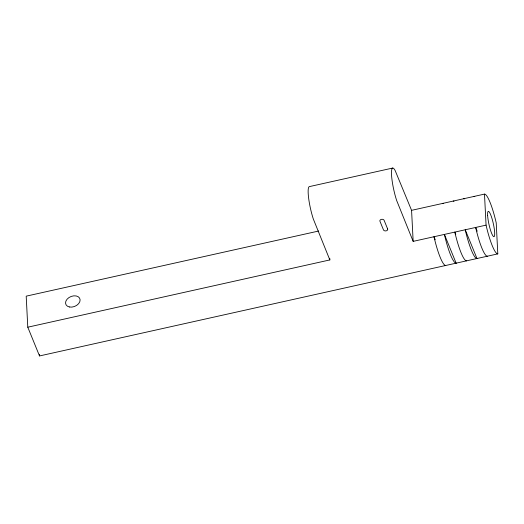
<?xml version="1.0" encoding="UTF-8"?>
<svg xmlns="http://www.w3.org/2000/svg" width="524" height="524" viewBox="0 0 524 524"><rect width="100%" height="100%" fill="white"/><g stroke="black" fill="none" stroke-linecap="round" stroke-linejoin="round"><path stroke-width="0.79" d="M318.658 231.032L26.2 296.158L27.785 327.199L39.516 355.947L497.8 253.885L496.215 222.851A31.401 5.332 77.4 0 0 484.484 194.103L411.576 210.34L395.122 170.483A21.667 3.681 77.4 0 0 391.539 174.82A21.667 3.681 77.4 0 0 396.655 200.476L413.161 241.374L486.069 225.137A31.401 5.332 77.4 0 0 497.8 253.885M392.699 168.053L309.37 186.609A21.667 3.681 77.4 0 0 313.332 219.032L329.838 259.93L27.785 327.199M477.194 231.241L475.654 227.455A31.401 5.332 77.4 0 0 487.386 256.21M455.749 234.366L454.819 232.099A31.401 5.266 77.3 0 0 466.556 260.847M435.228 239.763L433.99 236.737A31.401 5.332 77.4 0 0 445.721 265.485M484.484 194.103L486.069 225.137M411.576 210.34L413.161 241.374M329.753 258.299L329.838 259.93M39.438 354.309L39.516 355.947M442.819 203.377A31.401 5.332 77.4 0 1 443.553 203.574M453.234 201.059A31.401 5.332 77.4 0 1 453.967 201.255M474.063 196.421A31.401 5.332 77.4 0 1 474.796 196.611M463.648 198.74A31.401 5.332 77.4 0 1 464.382 198.93M476.971 258.502L465.233 229.754A31.401 5.266 77.3 0 0 476.971 258.502M456.135 263.166L444.404 234.418A31.401 5.332 77.4 0 0 456.135 263.166M387.636 228.955L384.118 220.329A2.168 1.506 -2.9 0 0 381.452 219.353A2.168 1.506 -2.9 0 0 379.952 221.259L383.47 229.879A2.168 1.506 -2.9 0 0 386.142 230.855A2.168 1.506 -2.9 0 0 387.636 228.955M69.417 306.985A7.578 5.286 -22.2 0 0 80.113 299.846A7.578 5.286 -22.2 0 0 68.939 297.58A7.578 5.286 -22.2 0 0 69.417 306.985M487.621 215.371A12.995 2.207 77.4 0 0 493.313 236.37A12.995 2.207 77.4 0 0 492.488 220.244A12.995 2.207 77.4 0 0 487.621 215.371"/></g></svg>
